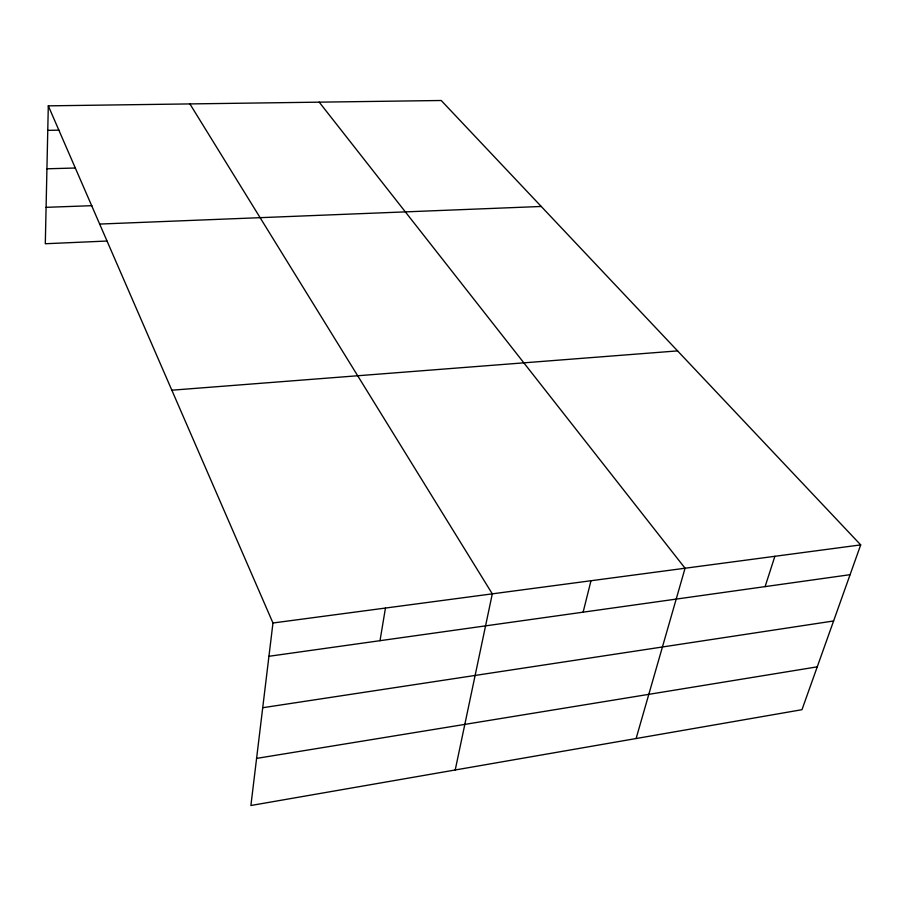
<?xml version="1.0" encoding="UTF-8"?>
<svg xmlns="http://www.w3.org/2000/svg" width="906" height="906" viewBox="0 0 906 906"><rect width="100%" height="100%" fill="white"/><g stroke="black" fill="none" stroke-linecap="round" stroke-linejoin="round"><path stroke-width="1.36" d="M48.301 105.843L272.966 623L250.894 805.502L801.98 709.692L860.7 544.891L441.211 100.498L48.301 105.843L45.3 243.737L106.885 241.041M380.01 640.689L385.458 608.039M455.22 769.987L492.298 593.849L189.898 103.918M583.124 612.173L590.984 580.735M636.103 738.537L685.072 568.232L319.206 102.152M765.094 586.624L774.879 556.295M256.591 758.401L817.257 666.839M262.717 707.722L833.599 620.972M268.946 656.284L850.077 574.687M272.966 623L860.7 544.891M171.834 390.203L677.575 350.894M99.66 224.065L541.244 206.466M46.093 207.327L91.936 205.685M46.931 168.788L75.085 168.018M47.769 130.362L58.958 130.147"/></g></svg>
